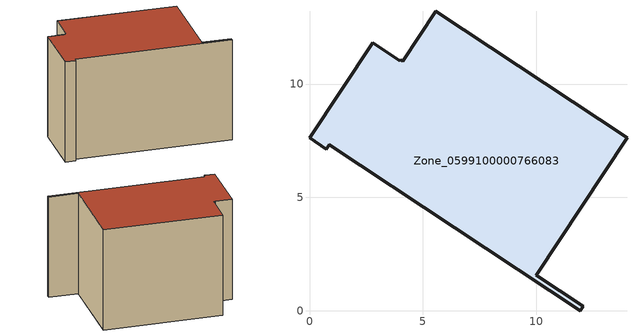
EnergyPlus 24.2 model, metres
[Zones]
Zone_0599100000766083
 floor ground (C_G): 12.08,0.19 11.96,0 0.88,7.33 0.74,7.13 0,7.62 2.78,11.84 3.99,11.03 4.03,11.07 4.12,11.02 5.58,13.21 14.01,7.63 9.99,1.57 z1.65
 wall outside (C_F): 14.01,7.63 5.58,13.21 4.12,11.02 4.03,11.07 3.99,11.03 2.78,11.84 0,7.62 0.74,7.13 0.88,7.33 11.96,0 12.08,0.19 9.99,1.57 14.01,7.63 z1.65:10.61
 roof outside (C_R): 0.88,7.33 11.96,0 12.08,0.19 9.99,1.57 14.01,7.63 5.58,13.21 4.12,11.02 4.03,11.07 3.99,11.03 2.78,11.84 0,7.62 0.74,7.13 z10.61
[BUILDING]
Pand.0599100000766083: North Axis=0; Terrain=City; Loads Convergence Tolerance Value=0.04; Temperature Convergence Tolerance Value=0.4; Solar Distribution=FullExterior; Maximum Number of Warmup Days=25; Minimum Number of Warmup Days=1
[Site:Location]
Rotterdam.The.Hague.AP_ZH_NLD Design_Conditions: Latitude=51.96; Longitude=4.45; Time Zone=1; Elevation=-4.5
[SITE:GROUNDTEMPERATURE:BUILDINGSURFACE]
18, 18, 18, 18, 18, 18, 18, 18, 18, 18, 18, 18
[MATERIAL] Thermal Absorptance=0.9; Solar Absorptance=0.7; Visible Absorptance=0.7
Name | Roughness | Thickness | Conductivity | Density | Specific Heat
G.TI.2006-2014 | MediumSmooth | 0.15 | 0.06 | 540 | 1210
F.TI.2006-2014 | Rough | 0.3 | 0.12 | 1920 | 840
R.TI.2006-2014 | MediumRough | 0.2 | 0.08 | 1500 | 1000
[CONSTRUCTION]
C_G: G.TI.2006-2014
C_F: F.TI.2006-2014
C_R: R.TI.2006-2014
[ZONE]
Zone_0599100000766083: Type=1; Multiplier=1; Ceiling Height=Autocalculate; Volume=Autocalculate; Floor Area=autocalculate; Part of Total Floor Area=Yes
[ZONEINFILTRATION:DESIGNFLOWRATE]
Infil_Zone_0599100000766083: Zone or ZoneList or Space or SpaceList=Zone_0599100000766083; Schedule=AlwaysOn; Design Flow Rate Calculation Method=Flow/Area; Flow Rate per Floor Area=0.0015; Constant Term Coefficient=1; Temperature Term Coefficient=0; Velocity Term Coefficient=0; Velocity Squared Term Coefficient=0
[HVACTEMPLATE:ZONE:IDEALLOADSAIRSYSTEM]
Zone_0599100000766083: Maximum Heating Supply Air Temperature=50; Minimum Cooling Supply Air Temperature=13; Maximum Heating Supply Air Humidity Ratio=0.0156; Minimum Cooling Supply Air Humidity Ratio=0.0077; Heating Limit=NoLimit; Cooling Limit=NoLimit; Dehumidification Control Type=ConstantSensibleHeatRatio; Cooling Sensible Heat Ratio=0.7; Dehumidification Setpoint=60; Humidification Control Type=None; Humidification Setpoint=30; Outdoor Air Method=None; Outdoor Air Flow Rate per Person=0.00944; Outdoor Air Flow Rate per Zone Floor Area=0; Outdoor Air Flow Rate per Zone=0; Demand Controlled Ventilation Type=None; Outdoor Air Economizer Type=NoEconomizer; Heat Recovery Type=None; Sensible Heat Recovery Effectiveness=0.7; Latent Heat Recovery Effectiveness=0.65
[ZONECONTROL:THERMOSTAT]
ThermostatControl_Zone_0599100000766083: Zone or ZoneList=Zone_0599100000766083; Control Type Schedule=DualSetpointControlType; Control 1=Thermostat_Zone_0599100000766083; Temperature Difference Between Cutout And Setpoint=0
[THERMOSTATSETPOINT:DUALSETPOINT]
Thermostat_Zone_0599100000766083: Heating Setpoint Temperature Schedule=HeatingSetpoint_Zone_0599100000766083; Cooling Setpoint Temperature Schedule=CoolingSetpoint_Zone_0599100000766083
[SCHEDULE:COMPACT]
HeatingSetpoint_Zone_0599100000766083: Through: 12/31, For: AllDays, Until: 24:00, 21
CoolingSetpoint_Zone_0599100000766083: Through: 12/31, For: AllDays, Until: 24:00, 24
DualSetpointControlType: Through: 12/31, For: AllDays, Until: 24:00, 4
AlwaysOn: Through: 12/31, For: AllDays, Until: 24:00, 1
